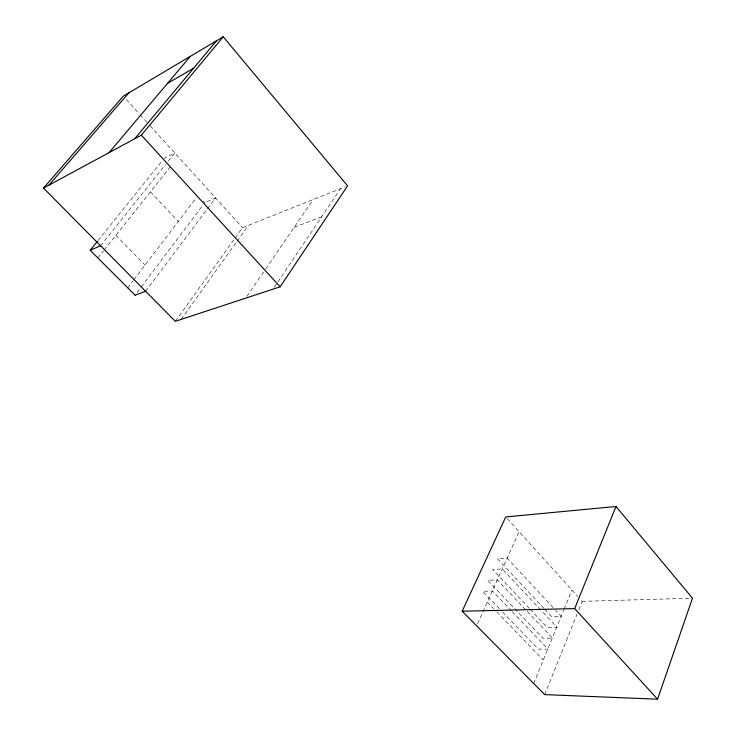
<?xml version="1.0" encoding="UTF-8"?>
<svg xmlns="http://www.w3.org/2000/svg" width="736" height="736" viewBox="0 0 736 736"><rect width="100%" height="100%" fill="white"/><g stroke="black" fill="none" stroke-linecap="round" stroke-linejoin="round"><path stroke-width="0.55" stroke-dasharray="3.68 2.76" d="M544.686 694.609L577.088 614.063M578.8 609.822L582.204 601.34L580.686 599.665M533.674 683.477L563.794 610.006M564.144 609.16L571.973 590.051M477.535 623.742L519.092 531.686M274.344 287.233L340.538 188.655M246.992 296.258L265.107 269.799M265.751 268.852L313.205 199.548M181.176 319.406L236.431 242.126M237.093 241.196L248.409 225.363M175.352 321.319L234.554 238.832M235.216 237.903L242.53 227.709L345.46 186.696M145.627 291.29L215.565 197.966L205.795 202.253M137.089 292.486L140.548 287.905M141.238 286.985L202.74 205.427M127.705 287.896L133.253 280.609M133.943 279.698L196.116 198.113M97.842 257.95L103.399 250.967M104.089 250.102L170.402 166.713M100.574 245.75L165.49 164.57M168.351 161L174.772 152.968L164.22 158.286M98.127 240.488L162.067 160.963M294.216 227.286L321.577 216.881M582.204 601.34L692.484 598.221M115.883 235.262L145.047 265.135M487.287 602.14L493.598 608.663M496.754 611.92L543.288 660.017M499.33 608.644L482.623 591.312L492.347 590.934L511.189 610.613M502.513 611.947L538.31 649.097L548.081 649.161L511.971 611.441M525.752 609.85L497.343 579.867L487.637 580.318L542.837 638.186L552.589 638.176L526.544 610.687M529.331 608.359L492.596 569.452L502.283 568.919L540.61 609.794M530.113 609.187L547.308 627.403L557.042 627.311L541.392 610.622M150.466 191.783L178.296 221.499M543.987 608.442L497.49 558.716L507.159 558.1L555.238 609.877M544.76 609.27L551.733 616.731L561.439 616.566L555.8 610.484M203.283 201.002L204.81 202.676M507.224 518.586L577.824 596.5M126.344 99.572L139.417 113.979M140.18 114.825L147.099 122.452M150.172 125.847L242.53 227.709"/><path stroke-width="1.1" d="M657.579 699.2L692.484 598.221L616.004 506.488L505.742 516.948L462.171 611.211L544.686 694.609L657.579 699.2L574.669 608.608L462.171 611.211M574.669 608.608L616.004 506.488M280.14 286.801L347.585 185.849L223.238 36.8L123.271 96.177L43.516 188.085L175.352 321.319L280.14 286.801L141.358 135.176L43.516 188.085M135.093 295.21L90.224 250.314L97.41 241.38M141.358 135.176L223.238 36.8M134.716 138.764L216.494 40.811M109.038 152.656L190.366 56.322M48.916 185.159L128.828 92.874M167.569 83.324L193.596 68.236M90.224 250.314L100.574 245.75M135.019 295.237L145.627 291.29"/></g></svg>
